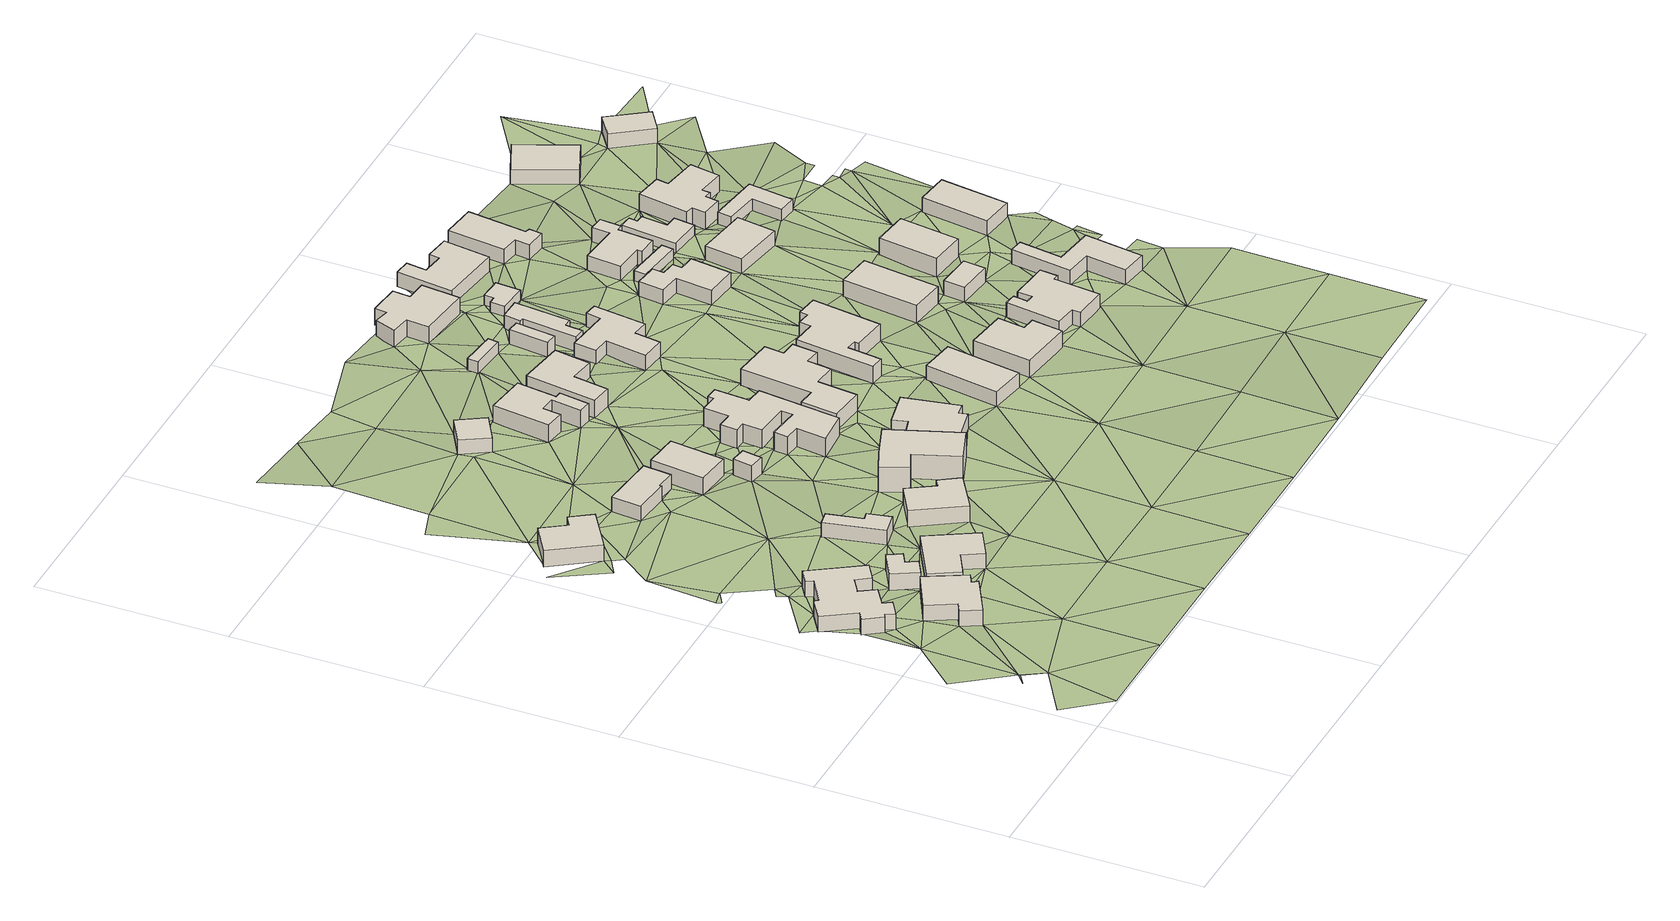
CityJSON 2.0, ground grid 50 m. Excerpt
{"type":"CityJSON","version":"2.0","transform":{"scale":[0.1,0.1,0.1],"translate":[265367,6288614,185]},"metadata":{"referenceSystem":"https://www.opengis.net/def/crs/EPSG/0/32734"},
"CityObjects":{
"building1":{"type":"Building","attributes":{"address":"25 Clarkeson Street Mamre 7347 Cape Town","building":"house","building:levels":"1","building_height":4.1,"roof_height":190.07,"ground_height":185.97,"plus_code":"4FRWFFMF+PHQ"},"geometry":[{"type":"Solid","lod":"1","boundaries":[[[[0,1,2,3]],[[1,4,5,2]],[[4,6,7,5]],[[6,8,9,7]],[[8,10,11,9]],[[10,12,13,11]],[[12,14,15,13]],[[14,16,17,15]],[[16,18,19,17]],[[18,20,21,19]],[[20,22,23,21]],[[22,24,25,23]],[[24,26,27,25]],[[26,28,29,27]],[[28,30,31,29]],[[30,32,33,31]],[[32,34,35,33]],[[34,0,3,35]],[[3,2,5,7,9,11,13,15,17,19,21,23,25,27,29,31,33,35]],[[34,32,30,28,26,24,22,20,18,16,14,12,10,8,6,4,1,0]]]]}]},
"building2":{"type":"Building","attributes":{"address":"12 Genadendal Street Mamre 7347 Cape Town","building":"house","building:levels":"1","building_height":4.1,"roof_height":190.05,"ground_height":185.95,"plus_code":"4FRWFFMF+MM2"},"geometry":[{"type":"Solid","lod":"1","boundaries":[[[[36,37,38,39]],[[37,40,41,38]],[[40,42,43,41]],[[42,44,45,43]],[[44,46,47,45]],[[46,48,49,47]],[[48,50,51,49]],[[50,36,39,51]],[[39,38,41,43,45,47,49,51]],[[50,48,46,44,42,40,37,36]]]]}]},
"building3":{"type":"Building","attributes":{"address":"Genadendal Street Mamre 7347 Cape Town","building":"yes","building:levels":"1","building_height":4.1,"roof_height":190.48,"ground_height":186.38,"plus_code":"4FRWFFMF+PM3"},"geometry":[{"type":"Solid","lod":"1","boundaries":[[[[52,53,54,55]],[[53,56,57,54]],[[56,58,59,57]],[[58,60,61,59]],[[60,62,63,61]],[[62,52,55,63]],[[55,54,57,59,61,63]],[[62,60,58,56,53,52]]]]}]},
"building4":{"type":"Building","attributes":{"address":"22 Moravia Street Mamre 7347 Cape Town","building":"house","building:levels":"1","building_height":4.1,"roof_height":191.34,"ground_height":187.24,"plus_code":"4FRWFFMF+XHH"},"geometry":[{"type":"Solid","lod":"1","boundaries":[[[[64,65,66,67]],[[65,68,69,66]],[[68,70,71,69]],[[70,72,73,71]],[[72,74,75,73]],[[74,64,67,75]],[[67,66,69,71,73,75]],[[74,72,70,68,65,64]]]]}]},
"building5":{"type":"Building","attributes":{"address":"11 Genadendal Street Mamre 7347 Cape Town","building":"house","building:levels":"1","building_height":4.1,"roof_height":190.05,"ground_height":185.95,"plus_code":"4FRWFFMF+MPF"},"geometry":[{"type":"Solid","lod":"1","boundaries":[[[[76,77,78,79]],[[77,80,81,78]],[[80,82,83,81]],[[82,84,85,83]],[[84,86,87,85]],[[86,76,79,87]],[[79,78,81,83,85,87]],[[86,84,82,80,77,76]]]]}]},
"building6":{"type":"Building","attributes":{"address":"Genadendal Street Mamre 7347 Cape Town","building":"yes","building:levels":"1","building_height":4.1,"roof_height":190.48,"ground_height":186.38,"plus_code":"4FRWFFMF+QPG"},"geometry":[{"type":"Solid","lod":"1","boundaries":[[[[88,89,90,91]],[[89,92,93,90]],[[92,94,95,93]],[[94,96,97,95]],[[96,98,99,97]],[[98,88,91,99]],[[91,90,93,95,97,99]],[[98,96,94,92,89,88]]]]}]},
"building7":{"type":"Building","attributes":{"address":"24 Moravia Street Mamre 7347 Cape Town","building":"house","building:levels":"1","building_height":4.1,"roof_height":191.4,"ground_height":187.3,"plus_code":"4FRWFFMF+XM5"},"geometry":[{"type":"Solid","lod":"1","boundaries":[[[[100,101,102,103]],[[101,104,105,102]],[[104,106,107,105]],[[106,108,109,107]],[[108,110,111,109]],[[110,100,103,111]],[[103,102,105,107,109,111]],[[110,108,106,104,101,100]]]]}]},
"building8":{"type":"Building","attributes":{"address":"10 Genadendal Street Mamre 7347 Cape Town","building":"house","building:levels":"1","building_height":4.1,"roof_height":191,"ground_height":186.9,"plus_code":"4FRWFFMF+PR6"},"geometry":[{"type":"Solid","lod":"1","boundaries":[[[[112,113,114,115]],[[113,116,117,114]],[[116,118,119,117]],[[118,120,121,119]],[[120,122,123,121]],[[122,112,115,123]],[[115,114,117,119,121,123]],[[122,120,118,116,113,112]]]]}]},
"building9":{"type":"Building","attributes":{"address":"26 Moravia Street Mamre 7347 Cape Town","building":"house","building:levels":"1","building_height":4.1,"roof_height":192.06,"ground_height":187.96,"plus_code":"4FRWFFMF+WQJ"},"geometry":[{"type":"Solid","lod":"1","boundaries":[[[[124,125,126,127]],[[125,128,129,126]],[[128,130,131,129]],[[130,124,127,131]],[[127,126,129,131]],[[130,128,125,124]]]]}]},
"building10":{"type":"Building","attributes":{"address":"Moravia Street Mamre 7347 Cape Town","building":"yes","building:levels":"1","building_height":4.1,"roof_height":192.06,"ground_height":187.96,"plus_code":"4FRWFFMF+VQP"},"geometry":[{"type":"Solid","lod":"1","boundaries":[[[[132,133,134,135]],[[133,136,137,134]],[[136,138,139,137]],[[138,132,135,139]],[[135,134,137,139]],[[138,136,133,132]]]]}]},
"building11":{"type":"Building","attributes":{"address":"Moravia Street Mamre 7347 Cape Town","building":"house","building:levels":"1","building_height":4.1,"roof_height":192.58,"ground_height":188.48,"plus_code":"4FRWFFPF+4P7"},"geometry":[{"type":"Solid","lod":"1","boundaries":[[[[140,141,142,143]],[[141,144,145,142]],[[144,146,147,145]],[[146,140,143,147]],[[143,142,145,147]],[[146,144,141,140]]]]}]},
"building12":{"type":"Building","attributes":{"address":"9 Genadendal Street Mamre 7347 Cape Town","building":"house","building:levels":"2","building_height":6.9,"roof_height":193.74,"ground_height":186.84,"plus_code":"4FRWFFMF+QV3"},"geometry":[{"type":"Solid","lod":"1","boundaries":[[[[148,149,150,151]],[[149,152,153,150]],[[152,154,155,153]],[[154,156,157,155]],[[156,158,159,157]],[[158,160,161,159]],[[160,148,151,161]],[[151,150,153,155,157,159,161]],[[160,158,156,154,152,149,148]]]]}]},
"building13":{"type":"Building","attributes":{"address":"19 Moravia Street Mamre 7347 Cape Town","building":"house","building:levels":"1","building_height":4.1,"roof_height":193.3,"ground_height":189.2,"plus_code":"4FRWFFPF+3QP"},"geometry":[{"type":"Solid","lod":"1","boundaries":[[[[162,163,164,165]],[[163,166,167,164]],[[166,168,169,167]],[[168,170,171,169]],[[170,172,173,171]],[[172,174,175,173]],[[174,176,177,175]],[[176,178,179,177]],[[178,180,181,179]],[[180,162,165,181]],[[165,164,167,169,171,173,175,177,179,181]],[[180,178,176,174,172,170,168,166,163,162]]]]}]},
"building14":{"type":"Building","attributes":{"address":"28 Moravia Street Mamre 7347 Cape Town","building":"house","building:levels":"1","building_height":4.1,"roof_height":192.66,"ground_height":188.56,"plus_code":"4FRWFFMF+VVR"},"geometry":[{"type":"Solid","lod":"1","boundaries":[[[[182,183,184,185]],[[183,186,187,184]],[[186,188,189,187]],[[188,190,191,189]],[[190,192,193,191]],[[192,194,195,193]],[[194,196,197,195]],[[196,198,199,197]],[[198,200,201,199]],[[200,202,203,201]],[[202,204,205,203]],[[204,206,207,205]],[[206,208,209,207]],[[208,210,211,209]],[[210,212,213,211]],[[212,214,215,213]],[[214,216,217,215]],[[216,182,185,217]],[[185,184,187,189,191,193,195,197,199,201,203,205,207,209,211,213,215,217]],[[216,214,212,210,208,206,204,202,200,198,196,194,192,190,188,186,183,182]]]]}]},
"building15":{"type":"Building","attributes":{"address":"8 Genadendal Street Mamre 7347 Cape Town","building":"house","building:levels":"1","building_height":4.1,"roof_height":190.94,"ground_height":186.84,"plus_code":"4FRWFFMF+QW7"},"geometry":[{"type":"Solid","lod":"1","boundaries":[[[[218,219,220,221]],[[219,222,223,220]],[[222,224,225,223]],[[224,226,227,225]],[[226,228,229,227]],[[228,230,231,229]],[[230,232,233,231]],[[232,234,235,233]],[[234,236,237,235]],[[236,218,221,237]],[[221,220,223,225,227,229,231,233,235,237]],[[236,234,232,230,228,226,224,222,219,218]]]]}]},
"building16":{"type":"Building","attributes":{"address":"21 Moravia Street Mamre 7347 Cape Town","building":"house","building:levels":"1","building_height":4.1,"roof_height":193.3,"ground_height":189.2,"plus_code":"4FRWFFPF+3RH"},"geometry":[{"type":"Solid","lod":"1","boundaries":[[[[238,239,240,241]],[[239,242,243,240]],[[242,244,245,243]],[[244,246,247,245]],[[246,248,249,247]],[[248,238,241,249]],[[241,240,243,245,247,249]],[[248,246,244,242,239,238]]]]}]},
"building17":{"type":"Building","attributes":{"address":"30 Moravia Street Mamre 7347 Cape Town","building":"house","building:levels":"1","building_height":4.1,"roof_height":192.66,"ground_height":188.56,"plus_code":"4FRWFFMF+VWP"},"geometry":[{"type":"Solid","lod":"1","boundaries":[[[[250,251,252,253]],[[251,254,255,252]],[[254,256,257,255]],[[256,258,259,257]],[[258,260,261,259]],[[260,262,263,261]],[[262,264,265,263]],[[264,266,267,265]],[[266,268,269,267]],[[268,270,271,269]],[[270,272,273,271]],[[272,250,253,273]],[[253,252,255,257,259,261,263,265,267,269,271,273]],[[272,270,268,266,264,262,260,258,256,254,251,250]]]]}]},
"building18":{"type":"Building","attributes":{"address":"Moravia Street Mamre 7347 Cape Town","building":"cabin","building:levels":"1","building_height":2.8,"roof_height":193,"ground_height":190.2,"plus_code":"4FRWFFPF+5R5"},"geometry":[{"type":"Solid","lod":"1","boundaries":[[[[274,275,276,277]],[[275,278,279,276]],[[278,280,281,279]],[[280,274,277,281]],[[277,276,279,281]],[[280,278,275,274]]]]}]},
"building19":{"type":"Building","attributes":{"address":"Moravia Street Mamre 7347 Cape Town","building":"garage","building:levels":"1","building_height":4.1,"roof_height":193.91,"ground_height":189.81,"plus_code":"4FRWFFPF+4VH"},"geometry":[{"type":"Solid","lod":"1","boundaries":[[[[282,283,284,285]],[[283,286,287,284]],[[286,288,289,287]],[[288,282,285,289]],[[285,284,287,289]],[[288,286,283,282]]]]}]},
"building20":{"type":"Building","attributes":{"address":"7 Genadendal Street Mamre 7347 Cape Town","building":"house","building:levels":"1","building_height":4.1,"roof_height":191.49,"ground_height":187.39,"plus_code":"4FRWFFMG+Q27"},"geometry":[{"type":"Solid","lod":"1","boundaries":[[[[290,291,292,293]],[[291,294,295,292]],[[294,296,297,295]],[[296,290,293,297]],[[293,292,295,297]],[[296,294,291,290]]]]}]},
"building21":{"type":"Building","attributes":{"address":"23 Moravia Street Mamre 7347 Cape Town","building":"house","building:levels":"1","building_height":4.1,"roof_height":193.05,"ground_height":188.95,"plus_code":"4FRWFFPF+3W4"},"geometry":[{"type":"Solid","lod":"1","boundaries":[[[[298,299,300,301]],[[299,302,303,300]],[[302,304,305,303]],[[304,306,307,305]],[[306,308,309,307]],[[308,310,311,309]],[[310,312,313,311]],[[312,314,315,313]],[[314,316,317,315]],[[316,298,301,317]],[[301,300,303,305,307,309,311,313,315,317]],[[316,314,312,310,308,306,304,302,299,298]]]]}]},
"building22":{"type":"Building","attributes":{"address":"16 Bishop Mark Street Mamre 7347 Cape Town","building":"house","building:levels":"1","building_height":4.1,"roof_height":194.92,"ground_height":190.82,"plus_code":"4FRWFFPF+6VG"},"geometry":[{"type":"Solid","lod":"1","boundaries":[[[[318,319,320,321]],[[319,322,323,320]],[[322,324,325,323]],[[324,326,327,325]],[[326,328,329,327]],[[328,330,331,329]],[[330,332,333,331]],[[332,334,335,333]],[[334,336,337,335]],[[336,318,321,337]],[[321,320,323,325,327,329,331,333,335,337]],[[336,334,332,330,328,326,324,322,319,318]]]]}]},
"building23":{"type":"Building","attributes":{"address":"Moravia Street Mamre 7347 Cape Town","building":"yes","building:levels":"1","building_height":4.1,"roof_height":193.91,"ground_height":189.81,"plus_code":"4FRWFFPF+4W7"},"geometry":[{"type":"Solid","lod":"1","boundaries":[[[[338,339,340,341]],[[339,342,343,340]],[[342,344,345,343]],[[344,346,347,345]],[[346,348,349,347]],[[348,350,351,349]],[[350,352,353,351]],[[352,338,341,353]],[[341,340,343,345,347,349,351,353]],[[352,350,348,346,344,342,339,338]]]]}]},
"building24":{"type":"Building","attributes":{"address":"32 Moravia Street Mamre 7347 Cape Town","building":"house","building:levels":"1","building_height":4.1,"roof_height":192.91,"ground_height":188.81,"plus_code":"4FRWFFMG+V2M"},"geometry":[{"type":"Solid","lod":"1","boundaries":[[[[354,355,356,357]],[[355,358,359,356]],[[358,360,361,359]],[[360,362,363,361]],[[362,364,365,363]],[[364,366,367,365]],[[366,368,369,367]],[[368,370,371,369]],[[370,372,373,371]],[[372,374,375,373]],[[374,376,377,375]],[[376,354,357,377]],[[357,356,359,361,363,365,367,369,371,373,375,377]],[[376,374,372,370,368,366,364,362,360,358,355,354]]]]}]},
"building25":{"type":"Building","attributes":{"address":"Bishop Mark Street Mamre 7347 Cape Town","building":"cabin","building:levels":"1","building_height":2.8,"roof_height":193.62,"ground_height":190.82,"plus_code":"4FRWFFPF+5W9"},"geometry":[{"type":"Solid","lod":"1","boundaries":[[[[378,379,380,381]],[[379,382,383,380]],[[382,384,385,383]],[[384,386,387,385]],[[386,388,389,387]],[[388,378,381,389]],[[381,380,383,385,387,389]],[[388,386,384,382,379,378]]]]}]},
"building26":{"type":"Building","attributes":{"address":"6 Genadendal Street Mamre 7347 Cape Town","building":"house","building:levels":"1","building_height":4.1,"roof_height":192.21,"ground_height":188.11,"plus_code":"4FRWFFMG+P3W"},"geometry":[{"type":"Solid","lod":"1","boundaries":[[[[390,391,392,393]],[[391,394,395,392]],[[394,396,397,395]],[[396,398,399,397]],[[398,400,401,399]],[[400,390,393,401]],[[393,392,395,397,399,401]],[[400,398,396,394,391,390]]]]}]},
"building27":{"type":"Building","attributes":{"address":"Bishop Mark Street Mamre Cape Town","building":"house","building:levels":"1","building_height":4.1,"roof_height":194.92,"ground_height":190.82,"plus_code":"4FRWFFPF+6X6"},"geometry":[{"type":"Solid","lod":"1","boundaries":[[[[402,403,404,405]],[[403,406,407,404]],[[406,408,409,407]],[[408,410,411,409]],[[410,412,413,411]],[[412,414,415,413]],[[414,416,417,415]],[[416,402,405,417]],[[405,404,407,409,411,413,415,417]],[[416,414,412,410,408,406,403,402]]]]}]},
"building28":{"type":"Building","attributes":{"address":"25 Moravia Street Mamre 7347 Cape Town","building":"house","building:levels":"1","building_height":4.1,"roof_height":193.29,"ground_height":189.19,"plus_code":"4FRWFFPG+23C"},"geometry":[{"type":"Solid","lod":"1","boundaries":[[[[418,419,420,421]],[[419,422,423,420]],[[422,424,425,423]],[[424,426,427,425]],[[426,428,429,427]],[[428,430,431,429]],[[430,432,433,431]],[[432,434,435,433]],[[434,436,437,435]],[[436,418,421,437]],[[421,420,423,425,427,429,431,433,435,437]],[[436,434,432,430,428,426,424,422,419,418]]]]}]},
"building29":{"type":"Building","attributes":{"address":"34 Moravia Street Mamre 7347 Cape Town","building":"house","building:levels":"1","building_height":4.1,"roof_height":193.71,"ground_height":189.61,"plus_code":"4FRWFFMG+V4F"},"geometry":[{"type":"Solid","lod":"1","boundaries":[[[[438,439,440,441]],[[439,442,443,440]],[[442,444,445,443]],[[444,438,441,445]],[[441,440,443,445]],[[444,442,439,438]]]]}]},
"building30":{"type":"Building","attributes":{"address":"5 Genadendal Street Mamre 7347 Cape Town","building":"house","building:levels":"1","building_height":4.1,"roof_height":192.21,"ground_height":188.11,"plus_code":"4FRWFFMG+P5J"},"geometry":[{"type":"Solid","lod":"1","boundaries":[[[[446,447,448,449]],[[447,450,451,448]],[[450,452,453,451]],[[452,454,455,453]],[[454,456,457,455]],[[456,458,459,457]],[[458,460,461,459]],[[460,462,463,461]],[[462,464,465,463]],[[464,466,467,465]],[[466,468,469,467]],[[468,446,449,469]],[[449,448,451,453,455,457,459,461,463,465,467,469]],[[468,466,464,462,460,458,456,454,452,450,447,446]]]]}]},
"building31":{"type":"Building","attributes":{"address":"Mamre 7347 Cape Town","building":"cabin","building:levels":"1","building_height":2.8,"roof_height":192.33,"ground_height":189.53,"plus_code":"4FRWFFPG+33F"},"geometry":[{"type":"Solid","lod":"1","boundaries":[[[[470,471,472,473]],[[471,474,475,472]],[[474,476,477,475]],[[476,470,473,477]],[[473,472,475,477]],[[476,474,471,470]]]]}]},
"building32":{"type":"Building","attributes":{"address":"Bishop Mark Street Mamre 7347 Cape Town","building":"house","building:levels":"1","building_height":4.1,"roof_height":195.4,"ground_height":191.3,"plus_code":"4FRWFFPG+628"},"geometry":[{"type":"Solid","lod":"1","boundaries":[[[[478,479,480,481]],[[479,482,483,480]],[[482,484,485,483]],[[484,486,487,485]],[[486,488,489,487]],[[488,490,491,489]],[[490,492,493,491]],[[492,478,481,493]],[[481,480,483,485,487,489,491,493]],[[492,490,488,486,484,482,479,478]]]]}]},
"building33":{"type":"Building","attributes":{"address":"Moravia Street Mamre 7347 Cape Town","building":"yes","building:levels":"1","building_height":4.1,"roof_height":192.9,"ground_height":188.8,"plus_code":"4FRWFFMG+R5C"},"geometry":[{"type":"Solid","lod":"1","boundaries":[[[[494,495,496,497]],[[495,498,499,496]],[[498,500,501,499]],[[500,494,497,501]],[[497,496,499,501]],[[500,498,495,494]]]]}]},
"building34":{"type":"Building","attributes":{"address":"Bishop Mark Street Mamre 7347 Cape Town","building":"house","building:levels":"1","building_height":4.1,"roof_height":193.63,"ground_height":189.53,"plus_code":"4FRWFFPG+433"},"geometry":[{"type":"Solid","lod":"1","boundaries":[[[[502,503,504,505]],[[503,506,507,504]],[[506,508,509,507]],[[508,510,511,509]],[[510,512,513,511]],[[512,514,515,513]],[[514,516,517,515]],[[516,518,519,517]],[[518,520,521,519]],[[520,502,505,521]],[[505,504,507,509,511,513,515,517,519,521]],[[520,518,516,514,512,510,508,506,503,502]]]]}]},
"building35":{"type":"Building","attributes":{"address":"27 Moravia Street Mamre 7347 Cape Town","building":"house","building:levels":"1","building_height":4.1,"roof_height":193.87,"ground_height":189.77,"plus_code":"4FRWFFPG+248"},"geometry":[{"type":"Solid","lod":"1","boundaries":[[[[522,523,524,525]],[[523,526,527,524]],[[526,528,529,527]],[[528,522,525,529]],[[525,524,527,529]],[[528,526,523,522]]]]}]},
"building36":{"type":"Building","attributes":{"building":"cabin","building:levels":"1","building_height":2.8,"roof_height":192.93,"ground_height":190.13,"plus_code":"4FRWFFPG+34V"},"geometry":[{"type":"Solid","lod":"1","boundaries":[[[[530,531,532,533]],[[531,534,535,532]],[[534,536,537,535]],[[536,538,539,537]],[[538,540,541,539]],[[540,542,543,541]],[[542,544,545,543]],[[544,530,533,545]],[[533,532,535,537,539,541,543,545]],[[544,542,540,538,536,534,531,530]]]]}]},
"building37":{"type":"Building","attributes":{"address":"36 Moravia Street Mamre 7347 Cape Town","building":"house","building:levels":"1","building_height":4.1,"roof_height":194,"ground_height":189.9,"plus_code":"4FRWFFMG+V5H"},"geometry":[{"type":"Solid","lod":"1","boundaries":[[[[546,547,548,549]],[[547,550,551,548]],[[550,552,553,551]],[[552,546,549,553]],[[549,548,551,553]],[[552,550,547,546]]]]}]},
"building38":{"type":"Building","attributes":{"address":"4 Genadendal Street Mamre 7347 Cape Town","building":"house","building:levels":"1","building_height":4.1,"roof_height":193,"ground_height":188.9,"plus_code":"4FRWFFMG+P6X"},"geometry":[{"type":"Solid","lod":"1","boundaries":[[[[554,555,556,557]],[[555,558,559,556]],[[558,560,561,559]],[[560,562,563,561]],[[562,564,565,563]],[[564,566,567,565]],[[566,568,569,567]],[[568,554,557,569]],[[557,556,559,561,563,565,567,569]],[[568,566,564,562,560,558,555,554]]]]}]},
"building39":{"type":"Building","attributes":{"building":"cabin","building:levels":"1","building_height":2.8,"roof_height":193.08,"ground_height":190.28,"plus_code":"4FRWFFPG+266"},"geometry":[{"type":"Solid","lod":"1","boundaries":[[[[570,571,572,573]],[[571,574,575,572]],[[574,576,577,575]],[[576,578,579,577]],[[578,580,581,579]],[[580,570,573,581]],[[573,572,575,577,579,581]],[[580,578,576,574,571,570]]]]}]},
"building40":{"type":"Building","attributes":{"address":"Bishop Mark Street Mamre 7347 Cape Town","building":"house","building:levels":"1","building_height":4.1,"roof_height":194.81,"ground_height":190.71,"plus_code":"4FRWFFPG+35P"},"geometry":[{"type":"Solid","lod":"1","boundaries":[[[[582,583,584,585]],[[583,586,587,584]],[[586,588,589,587]],[[588,590,591,589]],[[590,592,593,591]],[[592,594,595,593]],[[594,596,597,595]],[[596,598,599,597]],[[598,600,601,599]],[[600,602,603,601]],[[602,604,605,603]],[[604,582,585,605]],[[585,584,587,589,591,593,595,597,599,601,603,605]],[[604,602,600,598,596,594,592,590,588,586,583,582]]]]}]},
"building41":{"type":"Building","attributes":{"address":"38 Moravia Street Mamre 7347 Cape Town","building":"house","building:levels":"1","building_height":4.1,"roof_height":193.51,"ground_height":189.41,"plus_code":"4FRWFFMG+V78"},"geometry":[{"type":"Solid","lod":"1","boundaries":[[[[606,607,608,609]],[[607,610,611,608]],[[610,612,613,611]],[[612,606,609,613]],[[609,608,611,613]],[[612,610,607,606]]]]}]},
"building42":{"type":"Building","attributes":{"address":"28 Bishop Mark Street Mamre 7347 Cape Town","building":"house","building:levels":"1","building_height":4.1,"roof_height":195,"ground_height":190.9,"plus_code":"4FRWFFPG+654"},"geometry":[{"type":"Solid","lod":"1","boundaries":[[[[614,615,616,617]],[[615,618,619,616]],[[618,620,621,619]],[[620,614,617,621]],[[617,616,619,621]],[[620,618,615,614]]]]}]},
"building43":{"type":"Building","attributes":{"address":"4 Poeit Street Mamre 7347 Cape Town","building":"house","building:levels":"1","building_height":4.1,"roof_height":195.49,"ground_height":191.39,"plus_code":"4FRWFFPG+576"},"geometry":[{"type":"Solid","lod":"1","boundaries":[[[[622,623,624,625]],[[623,626,627,624]],[[626,628,629,627]],[[628,622,625,629]],[[625,624,627,629]],[[628,626,623,622]]]]}]},
"terrain1":{"type":"TINRelief","geometry":[{"type":"CompositeSurface","lod":"1","boundaries":[[[630,631,632]],[[633,634,635]],[[636,637,634]],[[633,631,634]],[[630,638,631]],[[634,631,639]],[[634,42,636]],[[16,640,636]],[[16,636,20]],[[641,642,640]],[[42,634,639]],[[643,642,644]],[[636,37,20]],[[18,16,20]],[[631,638,645]],[[636,42,37]],[[631,645,639]],[[644,646,643]],[[20,37,22]],[[37,42,647]],[[644,648,649]],[[650,651,652]],[[653,654,22]],[[644,655,646]],[[650,652,656]],[[655,644,649]],[[37,657,22]],[[645,658,639]],[[659,660,646]],[[22,657,653]],[[661,653,662]],[[661,662,663]],[[646,655,664]],[[646,664,659]],[[74,665,666]],[[667,645,638]],[[662,653,668]],[[668,653,657]],[[669,74,666]],[[670,662,668]],[[668,657,58]],[[671,658,672]],[[673,656,652]],[[58,657,77]],[[652,659,673]],[[77,657,672]],[[658,645,84]],[[80,77,672]],[[60,58,77]],[[674,675,676]],[[659,664,673]],[[677,670,668]],[[664,670,678]],[[658,84,672]],[[669,679,74]],[[84,80,672]],[[680,679,669]],[[678,670,677]],[[681,60,682]],[[680,656,683]],[[684,645,667]],[[84,645,684]],[[675,674,685]],[[686,675,687]],[[688,60,77]],[[80,84,82]],[[689,664,678]],[[674,690,685]],[[60,688,682]],[[664,689,673]],[[683,656,673]],[[677,88,678]],[[88,677,682]],[[104,679,680]],[[88,682,688]],[[683,104,680]],[[689,678,88]],[[685,679,101]],[[691,675,685]],[[104,101,679]],[[692,84,684]],[[675,693,687]],[[673,689,694]],[[695,84,692]],[[696,88,688]],[[691,685,101]],[[684,667,697]],[[696,688,698]],[[695,120,688]],[[699,694,94]],[[106,104,683]],[[683,673,128]],[[120,698,688]],[[687,146,700]],[[675,691,693]],[[120,695,692]],[[701,700,702]],[[703,673,694]],[[683,128,106]],[[699,696,704]],[[696,698,704]],[[128,673,703]],[[705,694,699]],[[101,100,691]],[[108,106,110]],[[693,146,687]],[[106,128,110]],[[684,706,692]],[[697,707,684]],[[692,708,120]],[[699,704,705]],[[703,694,709]],[[110,128,125]],[[694,705,709]],[[702,700,710]],[[146,710,700]],[[125,100,110]],[[691,140,693]],[[703,711,128]],[[684,707,706]],[[712,128,711]],[[713,714,704]],[[704,714,705]],[[713,715,714]],[[708,692,706]],[[693,140,146]],[[163,140,691]],[[133,703,709]],[[691,100,716]],[[712,711,717]],[[709,705,718]],[[715,719,714]],[[715,708,158]],[[100,125,716]],[[144,710,146]],[[691,172,163]],[[715,158,719]],[[712,717,720]],[[709,206,133]],[[710,721,702]],[[720,722,712]],[[718,210,709]],[[141,140,163]],[[133,723,717]],[[706,158,708]],[[716,125,722]],[[724,707,697]],[[691,716,172]],[[206,709,210]],[[720,717,725]],[[723,133,206]],[[722,720,726]],[[717,727,725]],[[727,717,723]],[[728,141,163]],[[144,141,728]],[[210,718,729]],[[166,163,172]],[[725,726,720]],[[706,160,158]],[[210,208,206]],[[727,730,725]],[[722,726,731]],[[722,731,716]],[[710,144,732]],[[733,166,734]],[[172,734,166]],[[735,727,723]],[[174,172,716]],[[210,729,736]],[[721,710,732]],[[706,707,737]],[[160,226,729]],[[731,726,738]],[[724,739,707]],[[716,248,174]],[[226,224,729]],[[144,728,740]],[[160,741,226]],[[735,723,742]],[[230,741,160]],[[232,160,706]],[[226,741,228]],[[248,743,174]],[[744,729,224]],[[228,741,230]],[[248,716,238]],[[716,731,745]],[[736,729,746]],[[743,747,748]],[[716,745,238]],[[729,744,746]],[[749,744,224]],[[232,230,160]],[[707,739,737]],[[750,743,248]],[[258,736,746]],[[736,258,751]],[[740,728,747]],[[732,144,740]],[[731,752,745]],[[732,753,721]],[[743,750,747]],[[751,754,736]],[[706,290,232]],[[746,260,258]],[[746,744,260]],[[755,756,754]],[[747,750,740]],[[290,706,737]],[[754,751,254]],[[757,238,758]],[[260,744,759]],[[760,238,745]],[[234,232,761]],[[755,754,762]],[[762,754,254]],[[745,755,760]],[[739,724,763]],[[732,740,764]],[[758,238,308]],[[762,765,755]],[[290,761,232]],[[274,740,750]],[[753,732,324]],[[762,254,765]],[[760,308,238]],[[764,328,732]],[[766,260,264]],[[760,755,765]],[[288,750,767]],[[260,759,366]],[[274,750,288]],[[732,328,324]],[[761,768,759]],[[324,769,753]],[[260,366,264]],[[758,308,770]],[[771,737,739]],[[758,772,767]],[[764,773,328]],[[768,761,290]],[[770,772,758]],[[737,291,290]],[[366,759,768]],[[282,288,767]],[[760,765,310]],[[774,770,308]],[[282,767,772]],[[739,763,771]],[[310,308,760]],[[326,324,328]],[[288,286,274]],[[274,286,773]],[[775,264,366]],[[338,282,772]],[[264,775,776]],[[765,777,310]],[[400,291,737]],[[339,338,772]],[[366,768,368]],[[338,352,282]],[[773,286,778]],[[328,773,779]],[[283,282,350]],[[780,775,366]],[[352,350,282]],[[781,368,768]],[[782,339,772]],[[783,784,777]],[[286,283,778]],[[339,344,342]],[[785,400,737]],[[314,312,310]],[[374,370,368]],[[785,737,771]],[[283,350,778]],[[773,778,779]],[[368,781,374]],[[784,775,780]],[[784,780,777]],[[344,339,782]],[[781,768,786]],[[787,328,779]],[[370,374,372]],[[398,291,400]],[[788,777,780]],[[789,310,777]],[[782,790,344]],[[291,398,786]],[[386,778,388]],[[778,791,388]],[[386,779,778]],[[374,781,376]],[[344,790,791]],[[310,789,314]],[[786,376,781]],[[780,792,793]],[[793,788,780]],[[787,779,416]],[[794,795,796]],[[386,382,779]],[[789,777,788]],[[382,416,779]],[[416,794,787]],[[386,384,382]],[[791,378,388]],[[792,788,793]],[[790,378,791]],[[771,763,797]],[[798,400,785]],[[790,799,378]],[[416,800,794]],[[379,416,382]],[[398,444,786]],[[314,801,799]],[[802,788,803]],[[376,786,444]],[[432,314,789]],[[789,788,802]],[[785,771,797]],[[801,314,432]],[[797,763,804]],[[805,378,799]],[[416,379,806]],[[789,802,436]],[[462,798,785]],[[798,807,808]],[[398,809,810]],[[458,807,798]],[[432,789,436]],[[398,810,444]],[[811,808,809]],[[799,801,805]],[[482,379,378]],[[807,458,808]],[[444,812,376]],[[376,812,813]],[[798,462,458]],[[418,802,813]],[[802,418,436]],[[436,434,432]],[[814,815,816]],[[809,808,456]],[[808,458,456]],[[502,378,805]],[[482,806,379]],[[785,817,462]],[[462,460,458]],[[482,378,486]],[[805,801,503]],[[378,502,486]],[[444,810,438]],[[801,818,476]],[[474,801,476]],[[456,500,809]],[[810,809,500]],[[474,503,801]],[[797,819,785]],[[785,819,817]],[[805,503,502]],[[418,813,522]],[[813,812,522]],[[820,818,821]],[[500,438,810]],[[500,456,454]],[[822,806,482]],[[452,450,454]],[[823,806,822]],[[503,474,506]],[[447,454,450]],[[484,482,486]],[[447,500,454]],[[438,500,498]],[[476,818,824]],[[820,422,825]],[[825,418,522]],[[820,824,818]],[[522,812,826]],[[506,474,508]],[[804,827,797]],[[486,502,488]],[[828,438,498]],[[828,826,812]],[[829,500,447]],[[825,824,820]],[[474,830,508]],[[522,528,825]],[[488,502,831]],[[528,824,825]],[[550,828,498]],[[832,817,566]],[[833,829,447]],[[819,554,817]],[[830,834,508]],[[502,835,831]],[[826,523,522]],[[836,550,498]],[[831,490,488]],[[544,824,528]],[[490,837,492]],[[830,824,544]],[[817,838,566]],[[826,828,523]],[[839,832,566]],[[819,797,840]],[[817,554,838]],[[833,839,566]],[[542,834,830]],[[828,550,841]],[[542,830,544]],[[530,544,528]],[[842,834,843]],[[833,844,829]],[[554,819,555]],[[542,843,834]],[[840,797,827]],[[833,566,844]],[[841,523,828]],[[836,845,550]],[[566,838,568]],[[846,836,829]],[[568,838,554]],[[847,843,542]],[[837,490,848]],[[831,848,490]],[[526,530,528]],[[844,846,829]],[[542,540,847]],[[836,846,845]],[[555,819,849]],[[848,831,847]],[[850,536,534]],[[531,850,534]],[[540,538,536]],[[592,531,530]],[[596,592,530]],[[596,530,526]],[[846,844,851]],[[523,841,852]],[[840,853,819]],[[540,590,847]],[[592,596,594]],[[558,851,560]],[[526,571,596]],[[526,523,852]],[[540,536,590]],[[536,850,590]],[[531,590,850]],[[849,819,853]],[[570,596,571]],[[592,590,531]],[[612,845,846]],[[596,570,598]],[[851,612,846]],[[841,854,855]],[[618,837,848]],[[558,555,856]],[[571,526,857]],[[555,849,856]],[[852,841,858]],[[847,620,848]],[[590,620,847]],[[858,841,855]],[[857,526,852]],[[851,558,859]],[[845,860,854]],[[856,861,558]],[[862,600,598]],[[845,612,860]],[[863,612,851]],[[856,849,864]],[[570,865,598]],[[558,861,859]],[[859,866,851]],[[855,854,860]],[[598,865,862]],[[618,848,620]],[[866,863,851]],[[867,620,590]],[[868,859,861]],[[869,862,870]],[[859,868,871]],[[858,855,872]],[[870,862,865]],[[873,865,858]],[[867,874,875]],[[858,872,873]],[[863,866,876]],[[855,860,877]],[[865,873,878]],[[620,867,628]],[[879,872,855]],[[875,870,880]],[[878,873,872]],[[881,882,863]],[[855,877,879]],[[883,870,865]],[[875,622,867]],[[877,860,882]],[[628,884,620]],[[865,878,885]],[[880,870,883]],[[872,879,886]],[[628,867,622]],[[622,875,880]],[[879,877,887]],[[885,878,888]],[[885,889,865]],[[877,882,890]],[[884,628,891]],[[892,884,893]],[[883,865,889]],[[883,622,880]],[[891,893,884]],[[626,891,628]],[[893,891,626]],[[622,883,894]],[[894,623,622]],[[623,895,626]]]}]}
},
"vertices":[
[236,864,7],[198,839,7],[198,839,51],[236,864,51],[208,822,7],[208,822,51],[142,779,7],[142,779,51],[135,788,7],[135,788,51],[80,752,7],[80,752,51],[133,670,7],[133,670,51],[111,656,7],[111,656,51],[142,609,7],[142,609,51],[151,614,7],[151,614,51],[165,592,7],[165,592,51],[206,618,7],[206,618,51],[192,640,7],[192,640,51],[239,672,7],[239,672,51],[213,712,7],[213,712,51],[252,738,7],[252,738,51],[276,702,7],[276,702,51],[322,732,7],[322,732,51],
[329,603,7],[222,547,7],[222,547,51],[329,603,51],[262,476,7],[262,476,51],[236,461,7],[236,461,51],[263,413,7],[263,413,51],[367,471,7],[367,471,51],[357,486,7],[357,486,51],[383,500,7],[383,500,51],
[392,676,9],[372,711,9],[372,711,55],[392,676,55],[302,671,9],[302,671,55],[339,607,9],[339,607,55],[379,630,9],[379,630,55],[363,659,9],[363,659,55],
[233,1393,17],[196,1448,17],[196,1448,63],[233,1393,63],[168,1430,17],[168,1430,63],[126,1492,17],[126,1492,63],[47,1440,17],[47,1440,63],[126,1322,17],[126,1322,63],
[481,672,9],[345,594,9],[345,594,51],[481,672,51],[387,521,9],[387,521,51],[448,555,9],[448,555,51],[478,503,9],[478,503,51],[553,546,9],[553,546,51],
[463,749,14],[521,761,14],[521,761,55],[463,749,55],[508,823,14],[508,823,55],[487,818,14],[487,818,55],[467,910,14],[467,910,55],[431,903,14],[431,903,55],
[460,1372,23],[312,1387,23],[312,1387,64],[460,1372,64],[304,1309,23],[304,1309,64],[401,1299,23],[401,1299,64],[402,1304,23],[402,1304,64],[453,1298,23],[453,1298,64],
[694,728,14],[674,715,14],[674,715,60],[694,728,60],[631,784,14],[631,784,60],[552,736,14],[552,736,60],[629,612,14],[629,612,60],[728,676,14],[728,676,60],
[570,1352,23],[479,1362,23],[479,1362,71],[570,1352,71],[462,1220,23],[462,1220,71],[553,1209,23],[553,1209,71],
[554,1137,25],[595,1130,25],[595,1130,71],[554,1137,71],[603,1182,25],[603,1182,71],[563,1189,25],[563,1189,71],
[403,1734,35],[475,1777,35],[475,1777,76],[403,1734,76],[433,1846,35],[433,1846,76],[362,1804,35],[362,1804,76],
[796,914,18],[704,880,18],[704,880,87],[796,914,87],[649,856,18],[649,856,87],[680,787,18],[680,787,87],[730,809,18],[730,809,87],[772,694,18],[772,694,87],[865,728,18],[865,728,87],
[516,1783,34],[496,1631,34],[496,1631,83],[516,1783,83],[547,1624,34],[547,1624,83],[553,1671,34],[553,1671,83],[592,1667,34],[592,1667,83],[581,1588,34],[581,1588,83],[615,1583,34],[615,1583,83],[627,1662,34],[627,1662,83],[610,1664,34],[610,1664,83],[624,1769,34],[624,1769,83],
[797,1342,25],[764,1345,25],[764,1345,77],[797,1342,77],[763,1330,25],[763,1330,77],[717,1334,25],[717,1334,77],[711,1268,25],[711,1268,77],[671,1271,25],[671,1271,77],[667,1226,25],[667,1226,77],[695,1224,25],[695,1224,77],[691,1172,25],[691,1172,77],[781,1165,25],[781,1165,77],[778,1134,25],[778,1134,77],[694,1144,25],[694,1144,77],[690,1107,25],[690,1107,77],[731,1102,25],[731,1102,77],[720,1023,25],[720,1023,77],[811,1030,25],[811,1030,77],[836,1246,25],[836,1246,77],[791,1251,25],[791,1251,77],
[971,946,18],[876,926,18],[876,926,59],[971,946,59],[887,887,18],[887,887,59],[835,872,18],[835,872,59],[858,814,18],[858,814,59],[873,815,18],[873,815,59],[891,755,18],[891,755,59],[974,773,18],[974,773,59],[969,795,18],[969,795,59],[1000,800,18],[1000,800,59],
[688,1567,34],[702,1659,34],[702,1659,83],[688,1567,83],[768,1650,34],[768,1650,83],[783,1745,34],[783,1745,83],[660,1763,34],[660,1763,83],[632,1575,34],[632,1575,83],
[1006,1309,31],[899,1322,31],[899,1322,77],[1006,1309,77],[878,1132,31],[878,1132,77],[833,1137,31],[833,1137,77],[822,1041,31],[822,1041,77],[915,1031,31],[915,1031,77],[926,1136,31],[926,1136,77],[986,1129,31],[986,1129,77],[994,1193,31],[994,1193,77],[1035,1188,31],[1035,1188,77],[1042,1254,31],[1042,1254,77],[1001,1258,31],[1001,1258,77],
[762,1881,48],[766,1909,48],[766,1909,80],[762,1881,80],[671,1919,48],[671,1919,80],[668,1890,48],[668,1890,80],
[828,1766,48],[840,1870,48],[840,1870,89],[828,1766,89],[808,1874,48],[808,1874,89],[796,1770,48],[796,1770,89],
[1076,746,24],[1169,731,24],[1169,731,65],[1076,746,65],[1199,927,24],[1199,927,65],[1106,941,24],[1106,941,65],
[954,1743,39],[948,1704,39],[948,1704,81],[954,1743,81],[830,1718,39],[830,1718,81],[824,1658,39],[824,1658,81],[869,1653,39],[869,1653,81],[853,1544,39],[853,1544,81],[917,1536,39],[917,1536,81],[927,1605,39],[927,1605,81],[971,1599,39],[971,1599,81],[989,1738,39],[989,1738,81],
[745,2190,52],[741,2158,52],[741,2158,99],[745,2190,99],[701,2167,52],[701,2167,99],[681,2111,52],[681,2111,99],[732,2102,52],[732,2102,99],[727,2044,52],[727,2044,99],[867,2027,52],[867,2027,99],[877,2130,52],[877,2130,99],[823,2135,52],[823,2135,99],[827,2181,52],[827,2181,99],
[845,1719,48],[875,1716,48],[875,1716,89],[845,1719,89],[879,1762,48],[879,1762,89],[901,1761,48],[901,1761,89],[915,1908,48],[915,1908,89],[858,1910,48],[858,1910,89],[850,1865,48],[850,1865,89],[860,1863,48],[860,1863,89],
[1225,1284,31],[1167,1292,31],[1167,1292,79],[1225,1284,79],[1164,1271,31],[1164,1271,79],[1129,1276,31],[1129,1276,79],[1125,1245,31],[1125,1245,79],[1060,1253,31],[1060,1253,79],[1034,1043,31],[1034,1043,79],[1069,1039,31],[1069,1039,79],[1080,1128,31],[1080,1128,79],[1108,1124,31],[1108,1124,79],[1106,1114,31],[1106,1114,79],[1199,1101,31],[1199,1101,79],
[971,1919,58],[975,1984,58],[975,1984,86],[971,1919,86],[917,1988,58],[917,1988,86],[915,1962,58],[915,1962,86],[897,1963,58],[897,1963,86],[894,1924,58],[894,1924,86],
[1359,706,24],[1370,788,24],[1370,788,72],[1359,706,72],[1335,793,24],[1335,793,72],[1345,864,24],[1345,864,72],[1237,879,24],[1237,879,72],[1216,725,24],[1216,725,72],
[1048,2034,58],[1065,2157,58],[1065,2157,99],[1048,2034,99],[999,2166,58],[999,2166,99],[995,2138,58],[995,2138,99],[938,2146,58],[938,2146,99],[945,2199,58],[945,2199,99],[903,2204,58],[903,2204,99],[883,2056,58],[883,2056,99],
[1243,1503,42],[1257,1611,42],[1257,1611,83],[1243,1503,83],[1215,1616,42],[1215,1616,83],[1218,1641,42],[1218,1641,83],[1179,1646,42],[1179,1646,83],[1182,1676,42],[1182,1676,83],[1121,1684,42],[1121,1684,83],[1112,1617,42],[1112,1617,83],[1169,1610,42],[1169,1610,83],[1157,1513,42],[1157,1513,83],
[1386,1037,38],[1412,1238,38],[1412,1238,87],[1386,1037,87],[1319,1250,38],[1319,1250,87],[1293,1049,38],[1293,1049,87],
[1566,857,31],[1462,868,31],[1462,868,72],[1566,857,72],[1458,828,31],[1458,828,72],[1437,831,31],[1437,831,72],[1442,869,31],[1442,869,72],[1411,873,31],[1411,873,72],[1391,729,31],[1391,729,72],[1447,721,31],[1447,721,72],[1445,698,31],[1445,698,72],[1533,689,31],[1533,689,72],[1546,812,31],[1546,812,72],[1561,810,31],[1561,810,72],
[1289,1672,45],[1293,1703,45],[1293,1703,73],[1289,1672,73],[1171,1719,45],[1171,1719,73],[1167,1687,45],[1167,1687,73],
[1191,2152,63],[1101,2163,63],[1101,2163,104],[1191,2152,104],[1083,2011,63],[1083,2011,104],[1130,2005,63],[1130,2005,104],[1125,1965,63],[1125,1965,104],[1180,1959,63],[1180,1959,104],[1184,1993,63],[1184,1993,104],[1172,1997,63],[1172,1997,104],
[1511,973,38],[1517,1031,38],[1517,1031,79],[1511,973,79],[1424,1040,38],[1424,1040,79],[1418,983,38],[1418,983,79],
[1165,1836,45],[1157,1746,45],[1157,1746,86],[1165,1836,86],[1234,1739,45],[1234,1739,86],[1233,1726,45],[1233,1726,86],[1284,1722,45],[1284,1722,86],[1292,1814,45],[1292,1814,86],[1308,1813,45],[1308,1813,86],[1313,1870,45],[1313,1870,86],[1275,1874,45],[1275,1874,86],[1270,1826,45],[1270,1826,86],
[1296,1499,48],[1434,1478,48],[1434,1478,89],[1296,1499,89],[1449,1579,48],[1449,1579,89],[1311,1600,48],[1311,1600,89],
[1392,1664,51],[1398,1719,51],[1398,1719,79],[1392,1664,79],[1366,1722,51],[1366,1722,79],[1373,1790,51],[1373,1790,79],[1352,1792,51],[1352,1792,79],[1355,1815,51],[1355,1815,79],[1321,1819,51],[1321,1819,79],[1305,1673,51],[1305,1673,79],
[1601,1230,38],[1506,1242,38],[1506,1242,90],[1601,1230,90],[1485,1085,38],[1485,1085,90],[1580,1073,38],[1580,1073,90],
[1638,670,39],[1708,660,39],[1708,660,80],[1638,670,80],[1730,814,39],[1730,814,80],[1624,829,39],[1624,829,80],[1640,942,39],[1640,942,80],[1605,948,39],[1605,948,80],[1582,787,39],[1582,787,80],[1653,777,39],[1653,777,80],
[1460,1635,48],[1455,1598,48],[1455,1598,81],[1460,1635,81],[1543,1585,48],[1543,1585,81],[1532,1504,48],[1532,1504,81],[1580,1498,48],[1580,1498,81],[1596,1616,48],[1596,1616,81],
[1577,1684,51],[1590,1764,51],[1590,1764,98],[1577,1684,98],[1497,1779,51],[1497,1779,98],[1502,1811,51],[1502,1811,98],[1429,1823,51],[1429,1823,98],[1408,1691,51],[1408,1691,98],[1429,1687,51],[1429,1687,98],[1423,1651,51],[1423,1651,98],[1479,1642,51],[1479,1642,98],[1485,1677,51],[1485,1677,98],[1503,1674,51],[1503,1674,98],[1506,1696,51],[1506,1696,98],
[1768,1033,44],[1792,1212,44],[1792,1212,85],[1768,1033,85],[1706,1223,44],[1706,1223,85],[1682,1045,44],[1682,1045,85],
[1554,2029,59],[1490,2178,59],[1490,2178,100],[1554,2029,100],[1395,2137,59],[1395,2137,100],[1459,1989,59],[1459,1989,100],
[1683,1891,64],[1742,1931,64],[1742,1931,105],[1683,1891,105],[1674,2029,64],[1674,2029,105],[1615,1988,64],[1615,1988,105],
[116,5,2],[152,195,4],[25,114,2],[116,250,4],[116,255,4],[88,231,4],[116,505,6],[10,390,7],[367,5,3],[263,413,9],[111,656,10],[133,670,10],[80,752,10],[54,788,10],[135,788,10],[367,255,6],[180,873,10],[262,476,9],[142,779,10],[208,822,10],[82,1014,13],[89,1003,13],[121,1023,13],[239,672,10],[192,640,10],[198,839,10],[93,1199,17],[329,603,9],[367,471,9],[190,913,13],[165,898,13],[213,712,10],[276,702,14],[252,738,14],[236,864,10],[2,1413,22],[92,1281,17],[618,5,6],[302,671,14],[134,1307,17],[322,732,14],[357,486,9],[383,500,9],[367,1010,18],[126,1492,22],[116,1510,22],[47,1440,22],[372,711,14],[367,760,14],[233,1393,22],[153,1280,17],[363,659,14],[392,676,14],[367,1260,23],[618,255,9],[196,1448,22],[38,1740,29],[116,1765,29],[481,672,14],[431,903,18],[168,1430,22],[367,1510,28],[618,505,14],[367,1765,35],[467,910,18],[553,546,14],[521,761,19],[869,5,3],[552,736,19],[508,823,19],[116,2015,38],[46,2176,47],[232,2156,47],[554,1137,30],[631,784,19],[649,856,19],[869,505,12],[869,255,7],[728,676,19],[618,1010,25],[367,2015,45],[563,1189,30],[553,1209,30],[674,715,19],[680,787,19],[694,728,19],[618,1510,34],[603,1182,30],[704,880,19],[730,809,19],[618,1260,30],[385,2138,45],[570,1352,30],[694,1144,30],[1120,5,5],[667,1226,30],[671,1271,30],[691,1172,30],[516,1783,42],[796,914,31],[695,1224,30],[717,1334,30],[618,2015,52],[553,1671,42],[592,1667,42],[781,1165,36],[811,1030,31],[1120,505,16],[711,1268,30],[1120,255,9],[668,1890,52],[869,760,18],[778,1134,31],[627,1662,42],[876,926,31],[764,1345,36],[869,1010,31],[624,1769,42],[610,1664,42],[887,887,31],[660,1763,42],[833,1137,36],[763,1330,36],[564,2184,61],[836,1246,36],[797,1342,36],[791,1251,36],[702,1659,42],[768,1650,48],[971,946,31],[869,1510,39],[1000,800,24],[869,1260,36],[1371,5,14],[671,1919,52],[899,1322,36],[926,1136,36],[783,1745,48],[1106,941,31],[701,2167,61],[824,1658,48],[1371,255,19],[830,1718,48],[766,1909,58],[869,1653,48],[1035,1188,38],[994,1193,36],[1006,1309,38],[858,1910,58],[869,2015,58],[1060,1253,38],[1120,1010,31],[948,1704,48],[1001,1258,38],[1042,1254,38],[1371,505,24],[1199,927,31],[867,2027,58],[1129,1276,38],[1120,1510,42],[954,1743,48],[915,1908,58],[1125,1245,38],[1120,1260,38],[877,2130,58],[827,2181,65],[823,2135,58],[1622,255,30],[1359,706,31],[989,1738,48],[903,2204,65],[1121,1684,45],[1167,1292,38],[1164,1271,38],[1622,5,29],[1120,1765,45],[1048,2034,63],[1371,760,31],[1370,788,31],[1345,864,31],[1371,1010,38],[1335,793,31],[1319,1250,46],[1225,1284,38],[938,2146,65],[995,2138,63],[999,2166,69],[1533,689,39],[1182,1676,45],[1622,505,33],[1218,1641,45],[1179,1646,45],[1101,2163,69],[1065,2157,69],[1289,1672,51],[1257,1611,48],[1371,1260,46],[1873,5,37],[1412,1238,46],[1511,973,44],[1293,1703,51],[1275,1874,51],[1546,812,39],[1566,857,39],[1284,1722,51],[1270,1826,51],[1517,1031,44],[1191,2152,69],[1622,760,39],[1561,810,39],[1873,255,39],[1506,1242,49],[1292,1814,51],[1308,1813,51],[1605,948,44],[1580,1073,44],[1622,1010,44],[1313,1870,51],[1371,2015,59],[1802,649,45],[1371,1765,51],[1640,942,44],[1532,1504,53],[1873,505,41],[1601,1230,49],[1622,1260,49],[1757,725,45],[1543,1585,53],[1580,1498,53],[1785,871,45],[1706,1223,49],[1767,804,45],[1503,1674,57],[1768,1033,51],[1810,719,45],[1596,1616,53],[1792,927,51],[1502,1811,57],[1793,801,45],[1506,1696,57],[1577,1684,57],[1802,869,45],[1696,1474,53],[1622,1510,53],[1497,1779,57],[1590,1764,57],[1804,978,51],[1772,1433,60],[1699,1525,53],[1744,1452,53],[1622,1765,57],[1817,1085,51],[1792,1212,56],[1705,1775,57],[1554,2029,64],[1757,1546,60],[1745,1470,53],[1773,1450,60],[1755,1521,60],[1799,1643,63],[1818,1419,60],[1622,2015,64],[1490,2178,68],[1622,2265,71],[1818,1855,63],[1873,2015,68]
]}
